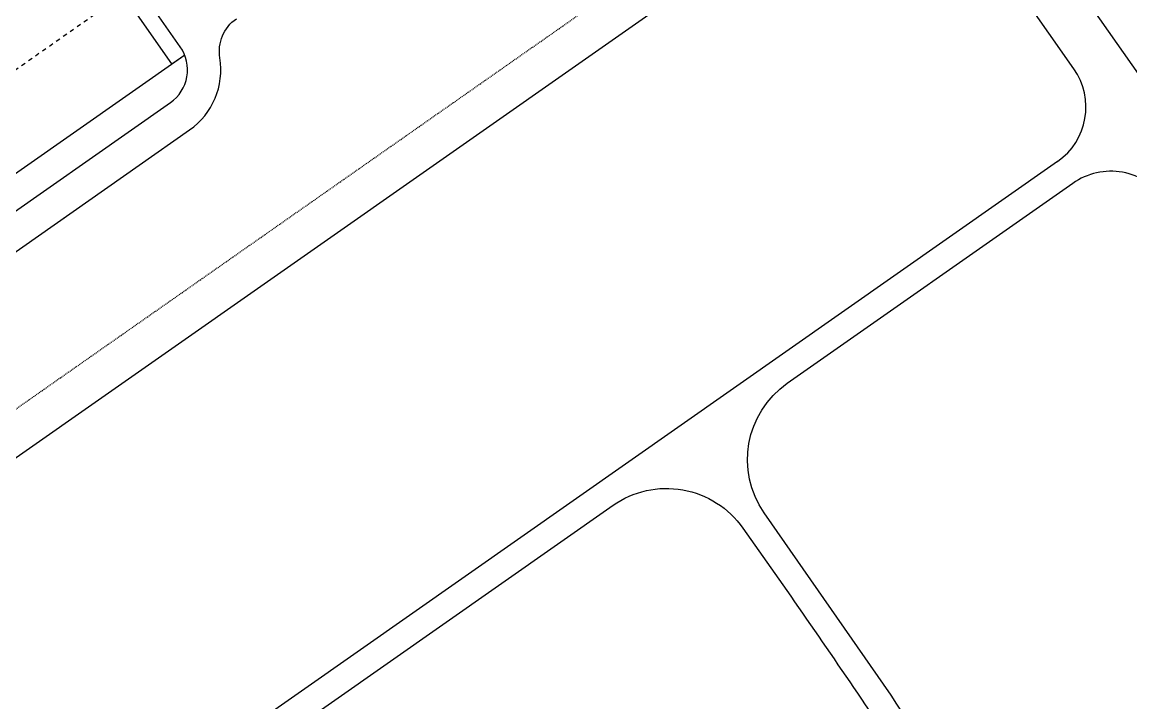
# Model space of a CAD drawing. Header units: millimetres. Extents: x 152904052 to 153933663, y 538271515 to 539240469.
# Drawn here: x 153548568 to 153551896, y 539116587 to 539118631 of the extents above; entities that cross this region are included whole.
import ezdxf

# ---------------------------------------------------------------- set-up
doc = ezdxf.new("R2010")
doc.units = ezdxf.units.MM
doc.linetypes.add('HIDDEN', pattern=[5.08, 2.54, -2.54])
doc.layers.add('BORD', color=7, linetype='Continuous')

msp = doc.modelspace()

# ---------------------------------------------------------------- linework, layer by layer
at = {"layer": 'BORD', "color": 8, "linetype": 'HIDDEN', "ltscale": 5}
msp.add_line((153496404.5, 539081976.6), (153619277.3, 539168013), dxfattribs=at)
at = {"layer": 'BORD', "color": 133, "ltscale": 10}
for p, q in [((153552693.3, 539117370.1), (153551228.5, 539119462)), ((153551725.4, 539118490.8), (153551117.4, 539119359.1)), ((153551676.3, 539118212.3), (153547571.5, 539115338.1))]:
    msp.add_line(p, q, dxfattribs=at)
at = {"layer": 'BORD', "color": 133, "flags": 128}
for points in [[(153549017.5, 539118505.3), (153543396.4, 539126533)], [(153549042.7, 539118556.4), (153544705, 539124751.3)], [(153546912.3, 539117031.2), (153549055.9, 539118532.1)], [(153549017.5, 539118505.3), (153549055.9, 539118532.1)]]:
    msp.add_lwpolyline(points, dxfattribs=at)
at = {"layer": 'BORD', "color": 137}
msp.add_lwpolyline([(153550489.5, 539119627.5), (153550328.2, 539119941.3, -0.33662), (153550381.7, 539120245.1), (153550499.7, 539120354.3, -0.068099), (153550516.6, 539120366.1), (153550659.5, 539120439.6, -0.33662), (153550963.3, 539120386), (153551230.2, 539120097.7, -0.068099), (153551242, 539120080.8), (153551421.6, 539119731.4, -0.33662), (153551368.1, 539119427.7), (153550787, 539118889.7), (153546121.9, 539115623.2)], format="xyb", dxfattribs=at)
at = {"layer": 'BORD', "color": 133, "linetype": 'HIDDEN', "flags": 128}
msp.add_lwpolyline([(153542209.8, 539113067), (153547334.2, 539116655.2), (153547351.4, 539116630.6), (153550711.5, 539118983.3), (153551286.6, 539119515.7, 0.33662), (153551314.9, 539119676.5), (153551138, 539120020.6), (153550875.2, 539120304.5, 0.33662), (153550714.4, 539120332.9), (153550576.8, 539120262.1), (153550463.3, 539120157, 0.33662), (153550434.9, 539119996.2), (153550589.1, 539119696.3)], format="xyb", dxfattribs=at)
at = {"layer": 'BORD', "color": 133, "ltscale": 10}
for points in [[(153548064, 539117495.8), (153548473.6, 539117782.6), (153548452.2, 539117813.2, -0.414214), (153548464.5, 539117882.9), (153549070.6, 539118307.3, 0.288226), (153549161.5, 539118523.1, -0.288226), (153549211.1, 539118640.9)], [(153548313, 539118012), (153548337.5, 539117977.1, 0.414214), (153548407.1, 539117964.8), (153549013.3, 539118389.2, 0.414214), (153549042.7, 539118556.4)], [(153551176.5, 539116610.2), (153550795.8, 539117157.3, -0.41338), (153550865, 539117546.6), (153551722.1, 539118146.8)], [(153547617.4, 539115272.6), (153550341.9, 539117180.3, -0.414214), (153550731.8, 539117111.5), (153550731.8, 539117111.5, -0.004985), (153551110.9, 539116564.3)], [(153551702.4, 539115719.1, 0.02414), (153551176.5, 539116610.2)]]:
    msp.add_lwpolyline(points, format="xyb", dxfattribs=at)
for centre, start, end in [((153551561.5, 539118376.1), 305, 35), ((153551836.9, 539117982.9), 35, 125)]:
    msp.add_arc(centre, 200, start, end, dxfattribs=at)

doc.saveas('drawing.dxf')
